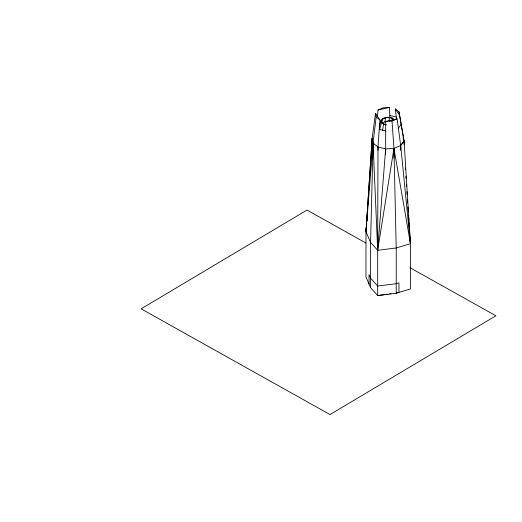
<?xml version="1.0" encoding="UTF-8"?>
<svg xmlns="http://www.w3.org/2000/svg" width="522" height="522" viewBox="0 0 522 522"><rect width="100%" height="100%" fill="white"/><g stroke="black" fill="none" stroke-linecap="round" stroke-linejoin="round"><path stroke-width="0.78" d="M375.488 113.339L376.173 116.98L373.054 143.035L365.981 231.768L370.587 242.391L377.68 250.306L396.218 247.976L410.403 243.657L400.7 145.514L397.131 118.853L392.015 121.019L393.947 148.359L377.66 250.332L377.993 146.93L379.912 119.93L375.488 113.339L372.153 138.239L365.981 231.768L365.981 277.058L370.587 287.681L377.68 295.589L396.218 293.26L410.403 288.94L410.403 243.657L404.074 141.097L399.01 111.871L395.265 108.915L396.609 119.512M397.131 118.853L385.712 121.411L385.641 154.571M366.242 230.169L365.981 231.768L372.108 138.219L373.054 143.035L370.587 242.391L370.587 287.681M377.66 250.332L385.641 148.881L377.967 146.956L373.054 143.035L373.054 147.1M365.935 231.755L366.725 223.657M367.038 220.421L367.194 218.803M365.981 231.768L366.692 224.486M367.09 220.434L367.247 218.816M377.334 116.778L378.045 109.992L383.168 107.832L389.464 107.434L389.973 117.822M384.968 122.246L385.471 117.411L389.053 117.209L392.329 118.063L394.43 119.753M382.561 130.5L383.52 124.269L381.425 122.585L381.067 120.517L382.554 118.624L385.471 117.411M366.503 228.571L366.757 226.966M381.778 121.73L382.554 118.624M379.631 129.645L381.425 122.585M379.233 126.735L381.067 120.517M398.371 128.138L401.216 124.419M382.424 123.427L383.122 122.54L385.177 121.685M385.614 148.907L393.947 148.359L400.7 145.514L404.113 141.103L400.7 145.514L400.7 150.388M378.045 109.992L389.464 107.441M387.141 294.186L377.68 295.589L377.68 250.306L373.054 143.035M389.503 293.834L391.076 293.599M396.596 292.777L398.958 292.431L398.958 282.878L396.218 283.714L377.68 286.043L370.587 278.135L369.061 274.611L369.061 284.157M385.712 121.411L392.015 121.019M389.856 115.453L396.302 117.098M379.24 129.332L385.686 130.976M383.52 124.269L386.143 124.954M365.948 243.043L307.008 210.046L141.123 308.828L330.008 414.566L495.9 315.784L409.979 267.688M376.173 116.98L379.912 119.93M395.265 108.922L399.689 115.506M392.329 118.063L392.922 120.328M393.947 158.114L393.947 148.359L410.442 243.663L409.522 230.646M399.01 111.871L404.074 141.097L404.074 144.346M389.053 117.209L389.419 121.189M403.232 137.11L403.395 139.55M405.307 168.019L405.418 169.643M405.855 176.149L406.018 178.589M406.403 184.286L406.566 186.726M406.899 191.607L407.114 194.856M407.447 199.737L407.662 202.993M407.936 207.058L408.263 211.939M408.485 215.188L408.87 220.884M408.974 222.509L409.418 229.014M403.232 137.919L403.297 139.537M393.947 148.359L396.218 247.976L396.218 293.26M377.993 146.93L377.993 150.179M372.153 138.239L372.153 142.297M393.797 119.91A6.166 3.563 0 0 0 388.975 117.646A6.31 3.641 0 0 0 381.771 120.628A6.166 3.563 0 0 0 386.117 124.641"/></g></svg>
